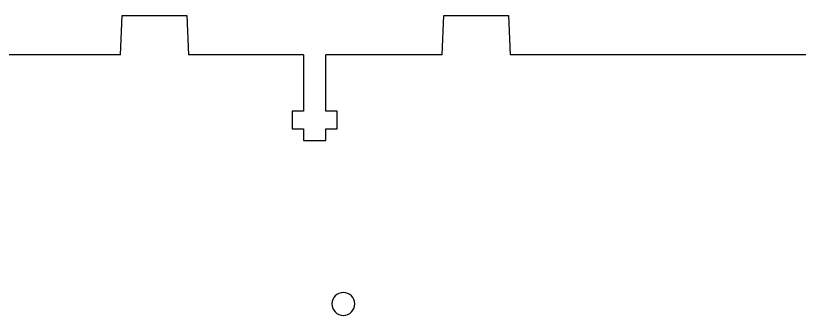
# Model space of a CAD drawing. Header units: millimetres. Extents: x -1014 to -186, y -862 to -38.
# Drawn here: x -478 to -380.6, y -75.7 to -38.4 of the extents above; entities that cross this region are included whole.
import ezdxf

# ---------------------------------------------------------------- set-up
doc = ezdxf.new("R2010")
doc.units = ezdxf.units.MM
doc.layers.add('CUTS', color=1, linetype='Continuous', lineweight=25, true_color=0xff0000)

msp = doc.modelspace()

# ---------------------------------------------------------------- linework, layer by layer
at = {"layer": 'CUTS', "color": 1, "lineweight": 25, "true_color": 0xff0000}
for p, q in [((-464.985, -43.31), (-464.785, -38.438)), ((-464.785, -38.438), (-456.748, -38.438)), ((-456.748, -38.438), (-456.548, -43.31)), ((-424.986, -43.31), (-424.785, -38.438)), ((-424.785, -38.438), (-416.757, -38.438)), ((-416.757, -38.438), (-416.556, -43.31)), ((-464.985, -43.31), (-523.628, -43.31)), ((-442.246, -43.31), (-456.548, -43.31)), ((-442.246, -43.31), (-442.246, -50.327)), ((-424.986, -43.31), (-439.445, -43.31)), ((-439.445, -50.327), (-439.445, -43.31)), ((-357.645, -43.31), (-416.556, -43.31)), ((-442.246, -50.327), (-443.646, -50.327)), ((-443.646, -50.327), (-443.646, -52.527)), ((-438.046, -50.327), (-439.445, -50.327)), ((-438.046, -52.527), (-438.046, -50.327)), ((-443.646, -52.527), (-442.246, -52.527)), ((-442.246, -52.527), (-442.246, -53.97)), ((-439.445, -53.97), (-439.445, -52.527)), ((-439.445, -52.527), (-438.046, -52.527)), ((-442.246, -53.97), (-439.445, -53.97))]:
    msp.add_line(p, q, dxfattribs=at)
for points in [[(-437.29, -72.874), (-438.077, -72.874), (-438.715, -73.512), (-438.715, -74.299)], [(-435.865, -74.299), (-435.865, -73.512), (-436.502, -72.874), (-437.29, -72.874)], [(-438.715, -74.299), (-438.715, -75.085), (-438.077, -75.723), (-437.29, -75.723)], [(-437.29, -75.723), (-436.502, -75.723), (-435.865, -75.085), (-435.865, -74.299)]]:
    msp.add_open_spline(points, degree=3, dxfattribs=at)

doc.saveas('drawing.dxf')
